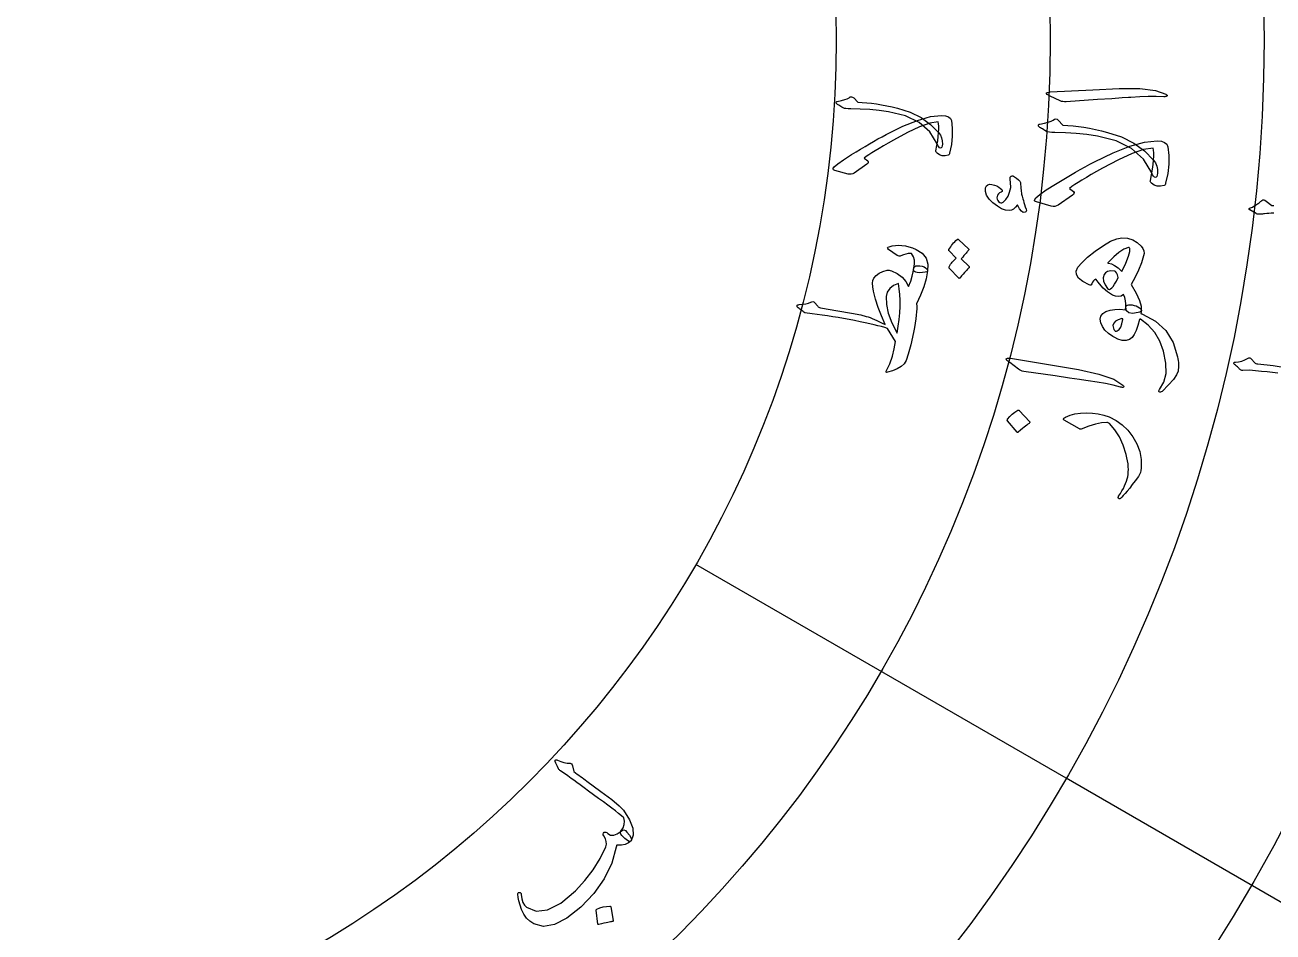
# Model space of a CAD drawing. Header units: millimetres. Extents: x -45 to 45, y -45 to 73.
# Drawn here: x 3.41 to 21.34, y -12.82 to 0.22 of the extents above; entities that cross this region are included whole.
import ezdxf

# ---------------------------------------------------------------- set-up
doc = ezdxf.new("R2010")
doc.units = ezdxf.units.MM
for name, color, linetype in [('CUT_OUTER', 1, 'Continuous'), ('ENGRAVE', 7, 'Continuous'), ('ENGRAVE_FINE', 8, 'Continuous'), ('GUIDE', 3, 'Continuous'), ('TEXT', 5, 'Continuous')]:
    doc.layers.add(name, color=color, linetype=linetype)

msp = doc.modelspace()

# ---------------------------------------------------------------- linework, layer by layer
at = {"layer": 'CUT_OUTER'}
msp.add_arc((0, -0.0002), 44.9998, 179.74001, 0.25885, dxfattribs=at)
at = {"layer": 'ENGRAVE'}
for radius in [39.65, 33.5042, 27.3585, 21.2127, 15.067]:
    msp.add_circle((0, 0), radius, dxfattribs=at)
at = {"layer": 'ENGRAVE_FINE'}
for points in [[(18.3708, -10.6064), (13.0484, -7.5335)], [(23.6932, -13.6792), (18.3708, -10.6064)]]:
    msp.add_lwpolyline(points, dxfattribs=at)
for radius in [36.5771, 30.4314, 24.2856, 18.1399]:
    msp.add_circle((0, 0), radius, dxfattribs=at)
at = {"layer": 'GUIDE'}
msp.add_circle((0, 0), 41, dxfattribs=at)
at = {"layer": 'TEXT'}
for points in [[(18.142, -0.8085), (18.0968, -0.7841), (18.0814, -0.7655), (18.0957, -0.7525), (18.1397, -0.7451), (18.7534, -0.7146), (19.13, -0.6951), (19.4302, -0.6984), (19.6538, -0.7256), (19.8009, -0.7775), (19.8127, -0.7865), (19.819, -0.7942), (19.8197, -0.8008), (19.8148, -0.8062), (19.8072, -0.8104), (19.7976, -0.8132), (19.7858, -0.8146), (19.7719, -0.8147), (19.6638, -0.8102), (19.5489, -0.8106), (19.4273, -0.8156), (19.2989, -0.8251), (19.2654, -0.827), (19.1748, -0.8328), (19.0272, -0.8426), (18.8225, -0.8558), (18.3684, -0.8874), (18.3443, -0.8874), (18.3222, -0.8852), (18.3021, -0.8807), (18.284, -0.8739)], [(16.5359, -1.3287), (16.5623, -1.3664), (16.5802, -1.4067), (16.5897, -1.4495), (16.5909, -1.4947), (16.5872, -1.5203), (16.5813, -1.5383), (16.5734, -1.5487), (16.5634, -1.5514), (16.5513, -1.5469), (16.5392, -1.5355), (16.5272, -1.5174), (16.5153, -1.4925), (16.409, -1.3201), (16.2568, -1.1859), (16.0598, -1.0896), (15.8185, -1.0305), (15.6831, -1.0116), (15.5475, -0.9985), (15.4118, -0.991), (15.2761, -0.9889), (15.2368, -0.9883), (15.2056, -0.9859), (15.1827, -0.9817), (15.1679, -0.9757), (15.1487, -0.9637), (15.1315, -0.9531), (15.1165, -0.9441), (15.1037, -0.9364), (15.0929, -0.9301), (15.0843, -0.9249), (15.0779, -0.9209), (15.0736, -0.9181), (15.0683, -0.9126), (15.0648, -0.9072), (15.0634, -0.902), (15.0638, -0.8969), (15.0668, -0.8906), (15.0706, -0.8859), (15.0751, -0.8828), (15.0803, -0.8813), (15.1398, -0.8693), (15.1879, -0.8565), (15.2247, -0.843), (15.25, -0.8287), (15.2681, -0.8179), (15.2853, -0.8145), (15.3015, -0.8186), (15.3167, -0.8303), (15.3777, -0.8924), (15.441, -0.8951), (15.5065, -0.9002), (15.5743, -0.9076), (15.6442, -0.9175), (15.7166, -0.9297), (15.7914, -0.9442), (15.8687, -0.961), (15.9485, -0.9801), (16.1275, -1.0374), (16.2853, -1.1144), (16.4215, -1.2114), (16.5359, -1.3287)], [(16.4992, -1.5931), (16.5132, -1.5164), (16.5241, -1.4467), (16.532, -1.3842), (16.5371, -1.3288), (16.5394, -1.2803), (16.5393, -1.2388), (16.5368, -1.2042), (16.5319, -1.1766), (16.4105, -1.1961), (16.2628, -1.2471), (16.0885, -1.3282), (15.8871, -1.4379), (15.8125, -1.4806), (15.7442, -1.5202), (15.6819, -1.5568), (15.6259, -1.5904), (15.5762, -1.6213), (15.533, -1.6494), (15.4963, -1.6749), (15.4661, -1.6978), (15.5199, -1.7358), (15.5253, -1.75), (15.5247, -1.7631), (15.518, -1.7749), (15.5054, -1.7855), (15.3248, -1.9109), (15.3038, -1.9217), (15.2819, -1.9277), (15.2592, -1.9288), (15.2358, -1.9251), (15.0477, -1.8722), (15.0346, -1.8678), (15.0254, -1.8626), (15.0203, -1.8567), (15.0192, -1.8499), (15.0371, -1.8212), (15.0876, -1.778), (15.1708, -1.72), (15.2863, -1.6464), (15.3517, -1.6057), (15.4161, -1.5662), (15.4795, -1.5279), (15.542, -1.491), (15.6036, -1.4554), (15.6642, -1.4212), (15.7239, -1.3884), (15.7827, -1.3569), (16.0214, -1.2397), (16.2336, -1.1537), (16.4199, -1.1007), (16.5806, -1.0824), (16.636, -1.0876), (16.6778, -1.1019), (16.7058, -1.1253), (16.7202, -1.1579), (16.7331, -1.2679), (16.7332, -1.3824), (16.7205, -1.501), (16.6948, -1.6234), (16.6919, -1.6346), (16.6878, -1.6434), (16.6826, -1.6498), (16.6762, -1.6537), (16.629, -1.6638), (16.5866, -1.6625), (16.549, -1.6501), (16.516, -1.6265), (16.5065, -1.6168), (16.5005, -1.6079), (16.4981, -1.6), (16.4992, -1.5931)], [(19.6232, -1.7236), (19.6525, -1.7662), (19.6723, -1.8117), (19.6827, -1.8598), (19.6837, -1.9107), (19.6793, -1.9394), (19.6726, -1.9596), (19.6636, -1.9711), (19.6523, -1.9742), (19.6387, -1.969), (19.6252, -1.9561), (19.6119, -1.9356), (19.5986, -1.9075), (19.4804, -1.713), (19.3104, -1.5607), (19.0896, -1.4506), (18.8188, -1.3818), (18.6665, -1.3593), (18.5141, -1.3432), (18.3616, -1.3335), (18.2089, -1.3299), (18.1647, -1.3289), (18.1297, -1.3259), (18.1039, -1.3209), (18.0874, -1.314), (18.0658, -1.3003), (18.0467, -1.2882), (18.0299, -1.2778), (18.0155, -1.2691), (18.0034, -1.2618), (17.9938, -1.2559), (17.9866, -1.2513), (17.9819, -1.2481), (17.9759, -1.2418), (17.9721, -1.2358), (17.9704, -1.2298), (17.971, -1.224), (17.9745, -1.217), (17.9787, -1.2118), (17.9838, -1.2083), (17.9897, -1.2067), (18.0568, -1.1936), (18.111, -1.1796), (18.1525, -1.1647), (18.1812, -1.1489), (18.2017, -1.1368), (18.221, -1.1331), (18.2391, -1.1379), (18.2561, -1.1512), (18.3241, -1.222), (18.3953, -1.2256), (18.469, -1.2319), (18.5451, -1.241), (18.6238, -1.2528), (18.705, -1.2673), (18.7891, -1.2843), (18.8759, -1.3039), (18.9655, -1.3262), (19.1663, -1.3924), (19.3431, -1.4805), (19.4955, -1.5908), (19.6232, -1.7236)], [(19.5798, -2.0205), (19.5961, -1.9344), (19.6089, -1.8562), (19.6183, -1.786), (19.6244, -1.7237), (19.6275, -1.6693), (19.6277, -1.6226), (19.6252, -1.5837), (19.6199, -1.5526), (19.4833, -1.5735), (19.3167, -1.6295), (19.1198, -1.7193), (18.8923, -1.8412), (18.8082, -1.8888), (18.7309, -1.9329), (18.6607, -1.9737), (18.5974, -2.0113), (18.5412, -2.0457), (18.4924, -2.0771), (18.4509, -2.1056), (18.4168, -2.1312), (18.4771, -2.1744), (18.4831, -2.1905), (18.4823, -2.2052), (18.4747, -2.2185), (18.4604, -2.2304), (18.2565, -2.3708), (18.2327, -2.3829), (18.2081, -2.3896), (18.1826, -2.3907), (18.1562, -2.3863), (17.945, -2.3256), (17.9302, -2.3206), (17.92, -2.3147), (17.9142, -2.308), (17.913, -2.3003), (17.9333, -2.268), (17.9905, -2.2195), (18.0844, -2.1545), (18.2149, -2.0721), (18.2887, -2.0266), (18.3615, -1.9824), (18.4332, -1.9398), (18.5038, -1.8986), (18.5733, -1.8589), (18.6418, -1.8208), (18.7092, -1.7842), (18.7756, -1.7492), (19.0451, -1.6191), (19.2845, -1.5242), (19.4946, -1.4663), (19.6756, -1.4472), (19.7379, -1.4536), (19.7847, -1.47), (19.8161, -1.4966), (19.8319, -1.5333), (19.8455, -1.6571), (19.8446, -1.7856), (19.8294, -1.9187), (19.7996, -2.0561), (19.7963, -2.0686), (19.7916, -2.0785), (19.7857, -2.0856), (19.7785, -2.09), (19.7254, -2.1009), (19.6777, -2.0992), (19.6354, -2.0849), (19.5985, -2.0582), (19.5879, -2.0472), (19.5812, -2.0372), (19.5785, -2.0283), (19.5798, -2.0205)], [(17.7124, -2.0474), (17.7149, -2.0778), (17.7174, -2.1062), (17.7198, -2.1323), (17.7221, -2.1563), (17.7245, -2.1779), (17.7271, -2.1972), (17.7301, -2.214), (17.7333, -2.2285), (17.7372, -2.2432), (17.7421, -2.2609), (17.748, -2.2818), (17.7549, -2.3056), (17.7629, -2.3326), (17.7723, -2.3627), (17.7829, -2.3959), (17.7947, -2.4323), (17.7978, -2.4469), (17.7961, -2.4588), (17.7898, -2.468), (17.7788, -2.4745), (17.7539, -2.4758), (17.7274, -2.4586), (17.6994, -2.4229), (17.6697, -2.3688), (17.6414, -2.4032), (17.6125, -2.4282), (17.5829, -2.4438), (17.5527, -2.4499), (17.4982, -2.4443), (17.4409, -2.424), (17.381, -2.3891), (17.3182, -2.3398), (17.2635, -2.2841), (17.2276, -2.2298), (17.2106, -2.1767), (17.2125, -2.1247), (17.2241, -2.097), (17.2432, -2.0794), (17.2699, -2.072), (17.3042, -2.0749), (17.3405, -2.0843), (17.3732, -2.0968), (17.4025, -2.1123), (17.4282, -2.1308), (17.4457, -2.1483), (17.4525, -2.1635), (17.4486, -2.1761), (17.434, -2.1863), (17.4126, -2.1973), (17.3962, -2.2112), (17.3848, -2.2279), (17.3783, -2.2476), (17.3755, -2.2688), (17.3781, -2.288), (17.3858, -2.3055), (17.3989, -2.321), (17.4155, -2.3334), (17.4318, -2.3386), (17.4478, -2.3366), (17.4636, -2.3274), (17.503, -2.2901), (17.5345, -2.2425), (17.558, -2.1846), (17.5734, -2.1163), (17.5739, -2.1103), (17.574, -2.1035), (17.5737, -2.0959), (17.5731, -2.0876), (17.5722, -2.0785), (17.5712, -2.0687), (17.5702, -2.0581), (17.5691, -2.0469), (17.568, -2.0347), (17.567, -2.0237), (17.5661, -2.0138), (17.5651, -2.0051), (17.5643, -1.9974), (17.5639, -1.9906), (17.5639, -1.9847), (17.5642, -1.9798), (17.5663, -1.9705), (17.5704, -1.9633), (17.5765, -1.9579), (17.5846, -1.9545), (17.5922, -1.9526), (17.5993, -1.9521), (17.606, -1.953), (17.6122, -1.9553), (17.6547, -1.9823), (17.6856, -2.0067), (17.7048, -2.0284), (17.7124, -2.0474)], [(16.6871, -3.0304), (16.6849, -3.027), (16.684, -3.0228), (16.6844, -3.0176), (16.686, -3.0114), (16.6981, -2.9905), (16.7109, -2.9704), (16.7243, -2.9511), (16.7384, -2.9326), (16.7533, -2.9149), (16.7693, -2.8977), (16.7862, -2.8811), (16.8041, -2.8651), (16.8093, -2.8623), (16.8143, -2.8616), (16.8193, -2.8629), (16.8242, -2.8662), (16.9713, -3.0056), (16.9729, -3.009), (16.9721, -3.0135), (16.9689, -3.0191), (16.9632, -3.0256), (16.9583, -3.03), (16.9513, -3.0372), (16.9422, -3.0474), (16.931, -3.0604), (16.9176, -3.0764), (16.9018, -3.0955), (16.8835, -3.1178), (16.8628, -3.1431), (16.975, -3.255), (16.9781, -3.2598), (16.9781, -3.2652), (16.9748, -3.2712), (16.9683, -3.2777), (16.9627, -3.2834), (16.9542, -3.2923), (16.9428, -3.3046), (16.9284, -3.3202), (16.911, -3.3394), (16.8906, -3.3625), (16.8671, -3.3893), (16.8406, -3.4199), (16.8366, -3.4229), (16.833, -3.4238), (16.8298, -3.4227), (16.827, -3.4196), (16.6904, -3.2759), (16.6883, -3.2726), (16.6874, -3.2683), (16.6879, -3.263), (16.6896, -3.2569), (16.6993, -3.239), (16.7097, -3.2218), (16.721, -3.2054), (16.7331, -3.1897), (16.7459, -3.1747), (16.7593, -3.1604), (16.7732, -3.1468), (16.7877, -3.1338)], [(18.701, -3.5193), (18.6106, -3.4697), (18.5493, -3.4202), (18.5171, -3.3707), (18.514, -3.3212), (18.5399, -3.2652), (18.5944, -3.199), (18.6773, -3.122), (18.7884, -3.0338), (18.9052, -2.9517), (19.0079, -2.8921), (19.0968, -2.8556), (19.1719, -2.8425), (19.2529, -2.849), (19.3262, -2.8711), (19.3917, -2.9091), (19.4493, -2.9632), (19.4716, -2.9951), (19.4847, -3.029), (19.4886, -3.0647), (19.4833, -3.1022), (19.4517, -3.2028), (19.4113, -3.3048), (19.3623, -3.4078), (19.3045, -3.5118), (19.3756, -3.6383), (19.4232, -3.7428), (19.4478, -3.8248), (19.4496, -3.884), (19.445, -3.8945), (19.4356, -3.9033), (19.4214, -3.9106), (19.4024, -3.9162), (19.3235, -3.9269), (19.2683, -3.9176), (19.2369, -3.8886), (19.2292, -3.84), (19.2294, -3.7922), (19.2236, -3.7455), (19.2118, -3.7), (19.1939, -3.6556), (19.1589, -3.6782), (19.1211, -3.6871), (19.0805, -3.6823), (19.0371, -3.6639), (18.9662, -3.6187), (18.9027, -3.5654), (18.8467, -3.5041), (18.798, -3.4347), (18.7778, -3.4454), (18.7609, -3.4605), (18.7473, -3.4798), (18.737, -3.5035), (18.7309, -3.5151), (18.7229, -3.5215), (18.7129, -3.5229), (18.701, -3.5193)], [(15.9429, -3.0954), (15.8194, -3.0088), (15.8062, -2.9971), (15.8027, -2.9867), (15.8088, -2.9775), (15.8245, -2.9696), (15.8694, -2.9579), (15.9153, -2.9507), (15.9621, -2.9482), (16.0099, -2.9502), (16.059, -2.9572), (16.1095, -2.9691), (16.1614, -2.9863), (16.2148, -3.0086), (16.3015, -3.0627), (16.3575, -3.1325), (16.3825, -3.218), (16.3763, -3.3187), (16.367, -3.3286), (16.3439, -3.3359), (16.3068, -3.3406), (16.2558, -3.3427), (16.2291, -3.3408), (16.2079, -3.3357), (16.1922, -3.3275), (16.1819, -3.316), (16.1788, -3.3079), (16.1775, -3.2991), (16.178, -3.2894), (16.1804, -3.279), (16.1908, -3.2175), (16.189, -3.1621), (16.1751, -3.1126), (16.1492, -3.0693), (16.1469, -3.0671), (16.1436, -3.0659), (16.1393, -3.0657), (16.1339, -3.0664), (16.1014, -3.0692), (16.0677, -3.0759), (16.0325, -3.0866), (15.9961, -3.1012), (15.9825, -3.1056), (15.9691, -3.1061), (15.9559, -3.1027), (15.9429, -3.0954)], [(18.9742, -3.197), (18.971, -3.2009), (18.9705, -3.2039), (18.9726, -3.2062), (18.9775, -3.2076), (19.0197, -3.2154), (19.0655, -3.2377), (19.1148, -3.2746), (19.1675, -3.3262), (19.2263, -3.2036), (19.2649, -3.1075), (19.2835, -3.0383), (19.2825, -2.9963), (19.2796, -2.9884), (19.2757, -2.9831), (19.2707, -2.9806), (19.2647, -2.9808), (19.1993, -3.0062), (19.1291, -3.0508), (19.0542, -3.1145), (18.9742, -3.197)], [(16.2191, -3.7892), (16.2222, -3.822), (16.2229, -3.8601), (16.2211, -3.9035), (16.2167, -3.9522), (16.2101, -4.0061), (16.2013, -4.0655), (16.1903, -4.1303), (16.1772, -4.2003), (16.1375, -4.3801), (16.1014, -4.5149), (16.0702, -4.6049), (16.0444, -4.6502), (15.9975, -4.6897), (15.9413, -4.7235), (15.876, -4.7517), (15.8016, -4.7742), (15.7904, -4.7754), (15.784, -4.773), (15.7824, -4.7671), (15.7857, -4.7577), (15.8349, -4.6499), (15.8732, -4.5426), (15.9007, -4.436), (15.9175, -4.3303), (15.8017, -4.1442), (15.7621, -4.1311), (15.7168, -4.1177), (15.6659, -4.1041), (15.6092, -4.0904), (15.5472, -4.0763), (15.4801, -4.0619), (15.408, -4.0471), (15.3308, -4.0319), (15.2505, -4.0166), (15.1713, -4.0021), (15.0932, -3.9884), (15.0161, -3.9754), (14.9403, -3.9632), (14.8659, -3.9519), (14.7928, -3.9414), (14.721, -3.9317), (14.6165, -3.9187), (14.6003, -3.9079), (14.5849, -3.8972), (14.5703, -3.8866), (14.5566, -3.8761), (14.5437, -3.8658), (14.5315, -3.8559), (14.5202, -3.8463), (14.5095, -3.8371), (14.5057, -3.8325), (14.5034, -3.8275), (14.5027, -3.8222), (14.5035, -3.8164), (14.5068, -3.8103), (14.5132, -3.8058), (14.5226, -3.8028), (14.535, -3.8014), (14.5855, -3.797), (14.6298, -3.7895), (14.6681, -3.7791), (14.7002, -3.7656), (14.7157, -3.7595), (14.73, -3.7588), (14.7433, -3.7634), (14.7555, -3.7733), (14.7995, -3.8254), (14.8069, -3.8337), (14.8158, -3.8399), (14.826, -3.844), (14.8377, -3.8461), (15.0893, -3.8887), (15.2833, -3.9233), (15.4196, -3.9503), (15.4982, -3.97), (15.5239, -3.9783), (15.5519, -3.9886), (15.5823, -4.0007), (15.6151, -4.0147), (15.6504, -4.0304), (15.6881, -4.0474), (15.7283, -4.0659), (15.7711, -4.0857), (15.7153, -3.9642), (15.6683, -3.844), (15.63, -3.7248), (15.6005, -3.6066), (15.5901, -3.5455), (15.5879, -3.4942), (15.5939, -3.4527), (15.6082, -3.4207), (15.6403, -3.3829), (15.6823, -3.3514), (15.7342, -3.3259), (15.7961, -3.3066), (15.8099, -3.305), (15.8252, -3.3059), (15.8419, -3.3094), (15.8601, -3.3154), (15.9431, -3.3563), (16.012, -3.4076), (16.0666, -3.4693), (16.1068, -3.5415), (16.1369, -3.4632), (16.1592, -3.3929), (16.1738, -3.3307), (16.1809, -3.2768), (16.1845, -3.2628), (16.1937, -3.2524), (16.2083, -3.2457), (16.2285, -3.2427), (16.2684, -3.2432), (16.3016, -3.2481), (16.3279, -3.2574), (16.3473, -3.2711), (16.3612, -3.2859), (16.3707, -3.2984), (16.3759, -3.3086), (16.3767, -3.3164), (16.3568, -3.4295), (16.324, -3.5461), (16.2781, -3.6661), (16.2191, -3.7892)], [(19.1194, -3.412), (19.1061, -3.3729), (19.0933, -3.3445), (19.0812, -3.3266), (19.0698, -3.3194), (19.0114, -3.3179), (18.966, -3.3259), (18.9334, -3.3433), (18.9137, -3.3702), (18.9022, -3.4177), (18.9071, -3.4666), (18.9284, -3.5171), (18.9662, -3.5692), (18.9792, -3.58), (18.9935, -3.5826), (19.0091, -3.5768), (19.0259, -3.5626), (19.0448, -3.5395), (19.0667, -3.5067), (19.0916, -3.4642), (19.1194, -3.412)], [(15.785, -3.6855), (15.7863, -3.7987), (15.8127, -3.9239), (15.8639, -4.0618), (15.9397, -4.213), (15.9577, -4.1118), (15.971, -4.0138), (15.9798, -3.919), (15.9842, -3.8275), (15.9842, -3.7394), (15.9801, -3.6551), (15.9718, -3.5745), (15.9596, -3.4977), (15.8874, -3.5284), (15.8343, -3.5699), (15.8002, -3.6222), (15.785, -3.6855)], [(19.4665, -3.9396), (19.6559, -4.0398), (19.8036, -4.1749), (19.909, -4.3454), (19.9711, -4.5511), (19.9757, -4.579), (19.9792, -4.6065), (19.9818, -4.6334), (19.9833, -4.6597), (19.9836, -4.6852), (19.9827, -4.7098), (19.9806, -4.7335), (19.9772, -4.7562), (19.9565, -4.8097), (19.9115, -4.8764), (19.8422, -4.9558), (19.7483, -5.0475), (19.7358, -5.0567), (19.7249, -5.0612), (19.7154, -5.061), (19.7075, -5.0561), (19.7024, -5.0483), (19.7014, -5.0396), (19.7045, -5.0299), (19.7117, -5.0192), (19.7747, -4.9154), (19.8056, -4.7889), (19.8039, -4.6402), (19.7692, -4.4702), (19.7156, -4.3266), (19.642, -4.2024), (19.5489, -4.0975), (19.4364, -4.0118), (19.4319, -4.0114), (19.4281, -4.0121), (19.425, -4.0139), (19.4226, -4.0168), (19.3997, -4.102), (19.3743, -4.1732), (19.3465, -4.2304), (19.3166, -4.2737), (19.2782, -4.3037), (19.2313, -4.3173), (19.1759, -4.3146), (19.112, -4.2957), (19.1037, -4.2924), (19.0954, -4.2887), (19.0869, -4.2847), (19.0784, -4.2804), (19.0696, -4.2757), (19.0604, -4.2705), (19.0508, -4.265), (19.0409, -4.2591), (18.9777, -4.2147), (18.9276, -4.1671), (18.8906, -4.1162), (18.8668, -4.062), (18.8584, -4.0101), (18.868, -3.9662), (18.8956, -3.9302), (18.9413, -3.902), (19.001, -3.8813), (19.0677, -3.8698), (19.1415, -3.8676), (19.2222, -3.8747), (19.2231, -3.8698), (19.2238, -3.865), (19.2244, -3.8604), (19.2247, -3.8558), (19.2251, -3.8513), (19.2256, -3.8467), (19.2263, -3.8419), (19.2272, -3.837), (19.2341, -3.821), (19.2472, -3.81), (19.2667, -3.8042), (19.2924, -3.8035), (19.32, -3.8065), (19.3473, -3.8123), (19.3744, -3.8211), (19.4012, -3.8327), (19.4243, -3.8456), (19.4402, -3.858), (19.4488, -3.87), (19.4501, -3.8815), (19.4406, -3.9291), (19.4449, -3.9303), (19.4507, -3.9325), (19.4579, -3.9356), (19.4665, -3.9396)], [(19.1679, -4.0028), (19.1177, -4.0194), (19.0801, -4.041), (19.055, -4.0678), (19.0426, -4.0999), (19.0435, -4.1208), (19.0479, -4.1402), (19.0558, -4.1582), (19.0672, -4.1747), (19.0739, -4.1807), (19.082, -4.1831), (19.0915, -4.1819), (19.1025, -4.1772), (19.1301, -4.1566), (19.1532, -4.123), (19.1717, -4.0764), (19.1853, -4.0168), (19.1854, -4.0104), (19.1825, -4.0059), (19.1767, -4.0034), (19.1679, -4.0028)], [(17.5585, -4.6353), (17.5195, -4.6019), (17.5083, -4.5804), (17.5251, -4.5708), (17.5697, -4.5729), (18.1759, -4.6731), (18.5481, -4.7339), (18.8407, -4.8007), (19.0535, -4.8747), (19.1862, -4.9566), (19.1959, -4.9679), (19.2004, -4.9768), (19.1996, -4.9834), (19.1937, -4.9876), (19.1855, -4.9901), (19.1754, -4.9908), (19.1636, -4.9897), (19.15, -4.9868), (19.0453, -4.9595), (18.933, -4.9355), (18.8131, -4.9146), (18.6856, -4.8968), (18.6524, -4.8915), (18.5627, -4.878), (18.4163, -4.8562), (18.2135, -4.8258), (17.763, -4.7604), (17.7395, -4.7553), (17.7184, -4.7485), (17.6997, -4.7398), (17.6834, -4.7293)], [(17.5264, -5.469), (17.5243, -5.4652), (17.5237, -5.4607), (17.5247, -5.4554), (17.5273, -5.4494), (17.5597, -5.4112), (17.5954, -5.3768), (17.6345, -5.346), (17.6769, -5.3189), (17.6827, -5.3168), (17.688, -5.3167), (17.6927, -5.3185), (17.6967, -5.3224), (17.8456, -5.4853), (17.8487, -5.4907), (17.8481, -5.4962), (17.8439, -5.5018), (17.8361, -5.5076), (17.8293, -5.5126), (17.819, -5.5206), (17.8052, -5.5316), (17.7877, -5.5455), (17.7667, -5.5627), (17.7419, -5.5833), (17.7133, -5.6075), (17.6809, -5.635), (17.6759, -5.6384), (17.6716, -5.6396), (17.6681, -5.6384), (17.6652, -5.635)], [(18.3414, -5.4596), (18.3375, -5.457), (18.3345, -5.4543), (18.3325, -5.4516), (18.3315, -5.4489), (18.3329, -5.4421), (18.3383, -5.4349), (18.3477, -5.4272), (18.3612, -5.4191), (18.4259, -5.3911), (18.4969, -5.3711), (18.5743, -5.3592), (18.6581, -5.3554), (18.7462, -5.3587), (18.8308, -5.3694), (18.912, -5.3876), (18.9897, -5.4134), (19.087, -5.4648), (19.176, -5.5294), (19.2564, -5.6075), (19.3282, -5.6991), (19.3872, -5.8015), (19.427, -5.9111), (19.4475, -6.0279), (19.4485, -6.1514), (19.4451, -6.1835), (19.4371, -6.2141), (19.4247, -6.2432), (19.4077, -6.2709), (19.3623, -6.3326), (19.3205, -6.3879), (19.2825, -6.4368), (19.2482, -6.4795), (19.2177, -6.5158), (19.1912, -6.5455), (19.1686, -6.5688), (19.1501, -6.5856), (19.145, -6.5887), (19.1404, -6.5906), (19.1362, -6.5912), (19.1325, -6.5906), (19.1281, -6.5886), (19.1243, -6.5857), (19.1211, -6.582), (19.1185, -6.5775), (19.1171, -6.5724), (19.1175, -6.5669), (19.1197, -6.5609), (19.1238, -6.5545), (19.149, -6.516), (19.1717, -6.4785), (19.1918, -6.4423), (19.2092, -6.4071), (19.2241, -6.3729), (19.2366, -6.3392), (19.2468, -6.3061), (19.2545, -6.2736), (19.26, -6.2404), (19.2632, -6.2054), (19.2641, -6.1684), (19.2628, -6.1296), (19.2591, -6.0889), (19.2529, -6.0462), (19.244, -6.0016), (19.2325, -5.9551), (19.1901, -5.822), (19.1354, -5.7033), (19.0689, -5.5991), (18.9907, -5.5092), (18.9841, -5.5029), (18.9757, -5.4982), (18.9656, -5.4949), (18.9538, -5.4932), (18.879, -5.4992), (18.7925, -5.5174), (18.6943, -5.5476), (18.5842, -5.5893), (18.5776, -5.5906), (18.572, -5.5909), (18.5673, -5.5901), (18.5636, -5.5883)], [(11.0772, -10.4721), (11.0605, -10.4371), (11.047, -10.4095), (11.0369, -10.3893), (11.0301, -10.3765), (11.0262, -10.3678), (11.0248, -10.3602), (11.026, -10.3535), (11.0296, -10.3477), (11.0358, -10.3432), (11.0432, -10.3414), (11.0517, -10.3425), (11.0613, -10.3464), (11.1079, -10.3663), (11.1533, -10.3805), (11.1976, -10.3889), (11.2408, -10.3914), (11.2539, -10.393), (11.2642, -10.3996), (11.2719, -10.4111), (11.2769, -10.4276), (11.296, -10.5083), (11.3207, -10.5269), (11.345, -10.5452), (11.3689, -10.5631), (11.3924, -10.5806), (11.4155, -10.5977), (11.4382, -10.6145), (11.4606, -10.6308), (11.4825, -10.6468), (11.6856, -10.7943), (11.8412, -10.9129), (11.9491, -11.0031), (12.0089, -11.0651), (12.095, -11.2021), (12.1416, -11.3212), (12.149, -11.4224), (12.1171, -11.5053), (12.1155, -11.507), (12.1139, -11.5086), (12.1124, -11.5103), (12.1108, -11.5119), (12.0924, -11.5131), (12.0658, -11.4996), (12.0308, -11.4716), (11.9875, -11.4289), (11.9727, -11.4119), (11.9652, -11.396), (11.965, -11.3813), (11.9722, -11.3677), (12.0032, -11.3185), (12.0209, -11.27), (12.0251, -11.2222), (12.0161, -11.1751), (11.9807, -11.1448), (11.9397, -11.1113), (11.893, -11.0745), (11.8406, -11.0345), (11.7828, -10.9912), (11.72, -10.9448), (11.6521, -10.8953), (11.5792, -10.8426), (11.5081, -10.7902), (11.4441, -10.7432), (11.3872, -10.7016), (11.3374, -10.6655), (11.2947, -10.6347), (11.2595, -10.6089), (11.2317, -10.5883), (11.2112, -10.5728), (11.1048, -10.5011), (11.0953, -10.493), (11.0875, -10.4854), (11.0815, -10.4785), (11.0772, -10.4721)], [(10.4912, -12.2719), (10.4916, -12.2603), (10.4954, -12.2523), (10.5027, -12.2479), (10.5134, -12.2471), (10.5238, -12.2491), (10.5316, -12.2548), (10.5368, -12.2643), (10.5394, -12.2774), (10.548, -12.3392), (10.5631, -12.3901), (10.5849, -12.4303), (10.6134, -12.4595), (10.7539, -12.5158), (10.919, -12.4965), (11.1077, -12.4003), (11.3178, -12.226), (11.4555, -12.0769), (11.5743, -11.9208), (11.6741, -11.758), (11.7547, -11.5892), (11.7635, -11.5544), (11.7616, -11.5165), (11.7489, -11.4757), (11.7255, -11.4319), (11.7193, -11.419), (11.7185, -11.4065), (11.723, -11.3945), (11.7328, -11.383), (11.7435, -11.3785), (11.7555, -11.3795), (11.7688, -11.3859), (11.7833, -11.3979), (11.8239, -11.4225), (11.8692, -11.4255), (11.9192, -11.4068), (11.9737, -11.3661), (11.9942, -11.3522), (12.0153, -11.3496), (12.037, -11.3585), (12.0594, -11.3789), (12.0947, -11.4235), (12.1164, -11.4592), (12.1243, -11.4859), (12.1186, -11.5037), (12.0796, -11.5354), (12.033, -11.5564), (11.979, -11.5664), (11.9176, -11.5656), (11.9139, -11.5669), (11.9105, -11.5721), (11.9076, -11.5813), (11.9051, -11.5944), (11.8393, -11.8271), (11.7323, -12.0498), (11.5843, -12.261), (11.3956, -12.4591), (11.197, -12.6156), (11.017, -12.7071), (10.8574, -12.7345), (10.7192, -12.6989), (10.663, -12.6611), (10.6154, -12.6143), (10.5764, -12.5584), (10.5459, -12.4936), (10.5232, -12.4284), (10.5065, -12.3698), (10.4958, -12.3176), (10.4912, -12.2719)], [(11.616, -12.5036), (11.6162, -12.4996), (11.618, -12.4956), (11.6215, -12.4916), (11.6265, -12.4877), (11.6715, -12.4696), (11.7172, -12.456), (11.7637, -12.4469), (11.811, -12.4422), (11.8167, -12.4429), (11.8209, -12.4451), (11.8237, -12.4486), (11.8249, -12.4535), (11.8604, -12.6521), (11.8601, -12.6579), (11.8569, -12.6622), (11.8507, -12.6651), (11.8416, -12.6666), (11.8337, -12.6679), (11.8215, -12.6702), (11.805, -12.6735), (11.7841, -12.6777), (11.7588, -12.6831), (11.7286, -12.6898), (11.6938, -12.6977), (11.6542, -12.707), (11.6485, -12.7077), (11.6445, -12.7068), (11.6423, -12.7044), (11.6417, -12.7003)]]:
    msp.add_lwpolyline(points, close=True, dxfattribs=at)
for points in [[(21.354, -2.4863), (21.3179, -2.4877), (21.2837, -2.4899), (21.2514, -2.4927), (21.2209, -2.4964), (21.2056, -2.4985), (21.1917, -2.5001), (21.179, -2.5012), (21.1677, -2.5018), (21.1578, -2.5021), (21.1495, -2.5025), (21.1426, -2.503), (21.1373, -2.5035), (21.1256, -2.5034), (21.1152, -2.5019), (21.106, -2.499), (21.0981, -2.4946), (21.0082, -2.4418), (21.0037, -2.438), (21.0007, -2.4341), (20.9991, -2.4301), (20.9989, -2.426), (20.9989, -2.426), (21.0005, -2.4212), (21.0043, -2.4172), (21.0103, -2.4139), (21.0184, -2.4114), (21.0307, -2.4076), (21.0471, -2.3999), (21.0675, -2.3885), (21.092, -2.3734), (21.1051, -2.3644), (21.1177, -2.3556), (21.1299, -2.3471), (21.1417, -2.3387), (21.1529, -2.3304), (21.1633, -2.322), (21.1731, -2.3136), (21.1822, -2.305), (21.1945, -2.2977), (21.2088, -2.2968), (21.2253, -2.3021), (21.2438, -2.3138), (21.3238, -2.3781), (21.354, -2.3786)], [(21.4102, -4.7853), (21.3364, -4.7767), (21.259, -4.7683), (21.1775, -4.7601), (21.0919, -4.7522), (21.0023, -4.7445), (20.9079, -4.7492), (20.8962, -4.7468), (20.8854, -4.743), (20.8755, -4.7378), (20.8665, -4.7311), (20.8619, -4.7273), (20.856, -4.722), (20.8487, -4.7151), (20.8401, -4.7067), (20.8299, -4.6969), (20.8181, -4.6858), (20.8045, -4.6733), (20.7893, -4.6596), (20.7844, -4.6548), (20.7812, -4.6497), (20.7799, -4.6441), (20.7804, -4.6382), (20.7825, -4.6337), (20.7867, -4.6304), (20.7928, -4.6284), (20.801, -4.6276), (20.8468, -4.623), (20.8925, -4.6122), (20.9381, -4.5954), (20.9836, -4.5725), (20.9962, -4.5669), (21.0077, -4.5663), (21.0181, -4.5706), (21.0275, -4.5799), (21.0808, -4.6374), (21.0877, -4.6426), (21.0974, -4.6471), (21.1098, -4.6508), (21.1249, -4.6537), (21.3423, -4.6769), (21.5149, -4.705)]]:
    msp.add_lwpolyline(points, dxfattribs=at)

doc.saveas('drawing.dxf')
